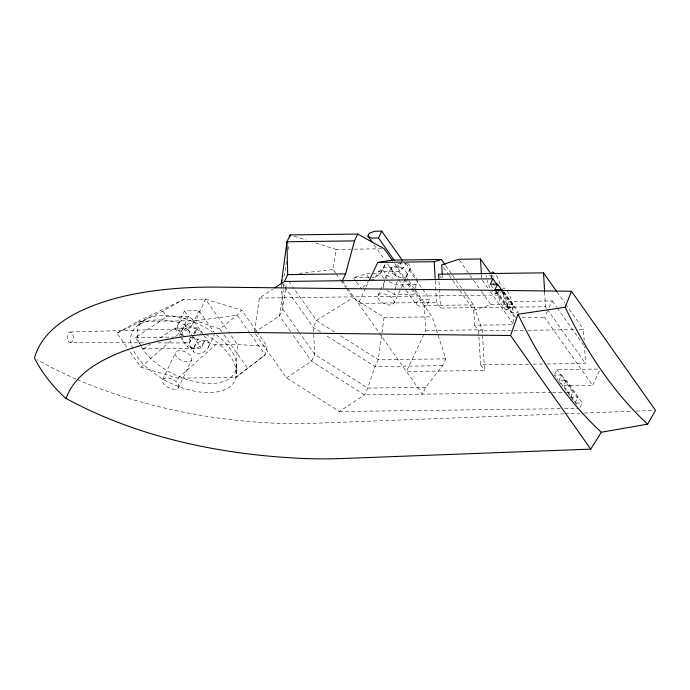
<?xml version="1.0" encoding="UTF-8"?>
<svg xmlns="http://www.w3.org/2000/svg" width="690" height="690" viewBox="0 0 690 690"><rect width="100%" height="100%" fill="white"/><g stroke="black" fill="none" stroke-linecap="round" stroke-linejoin="round"><path stroke-width="0.52" stroke-dasharray="3.45 2.59" d="M383.407 287.782L384.227 281.408M415.458 288.86L414.776 294.173L394.507 294.432L395.741 284.866L397.707 280.709M415.596 287.79L416.01 284.608L417.968 280.451M346.397 288.334L353.03 297.735L384.054 317.452L378.249 359.723L375.024 366.545L367.753 388.073L364.527 394.896L339.411 411.507L286.445 377.844L254.412 332.459L259.345 298.063L272.8 289.162M286.393 261.329L284.427 275.06L282.814 278.475M288.058 249.711L288.963 243.372M284.159 283.538L279.528 315.848L291.232 332.433M285.6 289.214L282.762 309.025L279.528 315.848L254.412 332.459M285.746 288.17L286.488 282.96M335.538 272.947L333.123 269.531L336.013 249.383L313.605 242.311M256.827 331.657L267.177 346.32L265.176 354.884L235.773 377.421L177.882 378.155L140.924 367.175L128.607 349.718M391.817 267.194L391.196 267.686L391.627 269.091A7.987 1.682 44.9 0 0 393.705 272.032L398.751 277.026M178.02 324.516L184.48 310.854L198.953 310.673L214.349 332.485M179.443 335.651L188.482 316.529L184.48 310.854M162.719 379.621L175.631 352.305M192.501 324.326L198.953 310.673M188.482 316.529L166.773 316.805L135.378 337.565L143.382 348.907L201.282 348.174L204.507 341.343A8.875 5.537 -35.2 0 1 194.045 348.269L187.456 346.992L192.614 336.065L184.609 324.723L190.509 323.524A8.875 5.537 -35.2 0 0 182.798 328.854A8.875 5.537 -35.2 0 0 182.298 335.564M193.907 333.33L196.486 327.871L174.777 328.147L156.837 340.015M194.891 333.417L196.503 330.001A8.875 5.537 -35.2 0 1 193.916 333.425M194.037 347.199L199.203 336.272M178.615 387.513A8.875 4.666 25.3 0 0 168.679 378.068A8.875 4.666 25.3 0 0 164.72 385.123A8.875 4.666 25.3 0 0 178.615 387.513L191.535 360.197A8.875 4.666 25.3 0 0 181.591 350.753A8.875 4.666 25.3 0 0 177.632 357.808A8.875 4.666 25.3 0 0 191.535 360.197M208.509 347.018L214.538 334.271M365.579 288.161L358.369 303.41L436.529 302.418L440.531 308.085L545.471 306.757L546.704 308.499M366.028 287.204L368.279 282.443M383.916 278.458L380.432 273.516L385.632 263.606L380.432 273.516L375.265 277.501L372.16 277.544M384.891 278.45L386.46 275.129L382.398 269.367M378.042 295.432L391.29 267.41M401.882 261.13L399.053 267.108L396.638 263.684M375.265 277.501L378.5 271.739L398.76 271.481L403.935 267.496L405.893 263.347L396.293 263.468M407.29 262.976A8.875 4.666 25.3 0 1 409.222 270.101L405.987 276.932L408.411 280.356M393.938 303.324A8.875 4.666 25.3 0 0 384.002 293.88A8.875 4.666 25.3 0 0 380.035 300.935A8.875 4.666 25.3 0 0 393.938 303.324L410.084 269.178M415.932 304.152L417.226 301.418L422.539 299.313L429.775 299.227L426.541 306.049L419.304 306.144L415.932 304.152L405.461 289.317M473.443 304.877L424.229 305.498L425.782 330.501L406.41 371.479L484.57 370.487L482.224 329.786L473.443 304.877L464.198 291.784M394.663 263.606L432.233 316.839L445.792 358.86L442.566 365.691L425.652 387.34L422.427 394.163L347.32 287.756M515.628 317.702L499.612 295.018L501.768 290.464M503.424 291.301L518.207 312.242L510.971 312.337L513.55 306.869L506.313 306.964L508.901 301.495L502.743 292.767M599.455 370.944L592.615 385.408L544.574 317.34L547.308 311.552M549.128 307.697L552.319 300.944L508.901 301.495M554.786 374.118L556.942 369.564L598.247 369.047M573.174 400.476L559.012 380.406L561.591 374.937L554.355 375.032L558.055 380.268M576.599 404.099L563.67 385.77L566.249 380.311L559.012 380.406M570.803 396.81L572.95 392.256L556.942 369.564M575.029 403.089L577.608 397.63L561.591 374.937M580.109 407.557L582.265 403.003L566.249 380.311M256.223 330.795L241.604 310.077L237.153 315.175L219.843 328.975L195.744 320.695L137.845 321.428L116.903 333.141L127.995 348.847M362.966 287.514L369.322 280.269M140.924 367.175L172.336 339.497M175.562 336.66L178.779 333.822L184.946 335.651M177.882 378.155L215.737 344.793L237.446 344.526L267.177 346.32M138.233 325.102L144.296 320.22M378.5 271.739L383.666 267.755L403.935 267.496M143.382 348.907L150.558 344.163M286.445 377.844L311.561 361.232L314.787 354.401L313.226 327.267L316.451 320.436L353.03 297.735M116.903 333.141L162.771 311.13L183.713 299.417L205.422 299.141L241.604 310.077M137.845 321.428L183.713 299.417M495.179 293.88L499.931 291.999A10.652 3.019 68.4 0 1 498.465 291.37M506.391 309.767L511.143 307.887M452.812 280.632L473.754 310.302L490.806 304.652L512.523 304.376L513.627 323.653M356.014 281.27L353.547 277.777L365.959 273.706L380.432 273.516M299.244 273.378L333.123 269.531M563.963 413.828L314.123 423.281A475.453 249.84 25.3 0 1 278.07 423.315C209.208 420.572 140.45 406.531 76.935 379.517M565.041 413.784L580.118 413.215M584.421 413.051L631.807 411.257M636.12 411.102L653.344 410.447M70.311 332.002L186.128 328.759M336.013 249.383L383.123 248.788M353.547 277.777L371.125 277.553M374.161 279.416L370.03 279.467L365.959 273.706M416.01 284.608L395.741 284.866L388.246 281.14M259.345 298.063L499.612 295.018M384.054 317.452L432.233 316.839M522.063 317.624L544.574 317.34M473.754 310.302L474.608 325.223L512.636 324.74M425.782 330.501L482.224 329.786M474.608 325.223L478.618 330.898L523.589 330.329M527.867 330.269L574.986 329.673M579.272 329.622L583.55 329.57L584.163 340.161M135.378 337.565L174.182 337.074M445.792 358.86L378.249 359.723L339.17 334.883M478.618 330.898L480.568 364.812L528.756 364.199M533.034 364.148L545.885 363.984M546.954 363.975L585.5 363.483L584.525 346.527M442.566 365.691L375.024 366.545L325.042 334.779M425.652 387.34L367.753 388.073L314.787 354.401L299.391 332.589M563.67 385.77L592.615 385.408M551.465 392.532L364.527 394.896L311.561 361.232L291.853 333.305M552.543 392.515L565.429 392.351M566.507 392.343L572.95 392.256M570.371 397.725L577.608 397.63M576.064 403.081L582.265 403.003M339.411 411.507L560.289 408.713M564.593 408.653L578.6 408.48M70.164 342.645A5.33 3.088 89.3 0 0 72.95 334.84A5.33 3.088 89.3 0 0 67.603 334.486A5.33 3.088 89.3 0 0 70.164 342.645L145.202 342.844M158.062 342.878L185.929 342.956M190.078 337.177L215.737 344.793M294.251 236.213L306.472 240.068M75.969 379.112L52.992 368.313L37.208 359.688M386.46 275.129L393.024 278.38M387.012 290.706L394.507 294.432M334.624 331.994L316.451 320.436L293.052 287.281M320.496 331.89L313.226 327.267L284.892 287.126M557.072 292.043L565.076 303.384M565.688 304.255L583.55 329.57M552.319 300.944L556.632 307.059M557.253 307.93L585.577 348.071M547.317 309.379L585.5 363.483M491.582 274.706L493.428 277.328M503.898 292.163L512.523 304.376M503.079 292.034L513.55 306.869M496.188 291.387L510.971 312.337M490.918 285.143L494.618 290.378M495.23 291.249L506.313 306.964M558.667 381.139L562.367 386.374M482.276 280.218L489.667 290.697M490.288 291.568L513.075 323.852M459.393 260.147L469.252 274.111M469.864 274.982L472.943 279.346M473.564 280.218L480.956 290.688M481.568 291.56L490.806 304.652M445.723 265.607L451.881 274.327M452.502 275.207L455.581 279.562M456.193 280.442L463.585 290.913M443.575 267.539L448.5 274.517M449.112 275.396L452.192 279.761M439.72 275.793L441.436 278.225M480.568 364.812L484.57 370.487M405.893 263.347L416.76 278.743M409.222 270.101L415.268 278.665M415.872 279.528L421.909 288.092M422.522 288.946L429.775 299.227M409.015 281.21L415.061 289.783M415.665 290.637L426.541 306.049M398.76 271.481L403.685 278.467M404.305 279.338L410.464 288.058M411.076 288.938L414.776 294.173M374.049 244.812L384.52 259.647M387.599 264.011L398.07 278.846M398.691 279.717L404.849 288.446M356.627 282.141L361.56 289.119M342.352 280.718L346.699 286.876M336.142 273.801L340.368 279.786M340.972 280.64L345.794 287.48M288.739 281.166L292.431 286.402M281.813 282.762L284.28 286.255M298.77 331.709L282.762 309.025L281.615 289.196M249.944 333.305L237.153 315.175L195.744 320.695L205.422 299.141L228.209 331.433M250.556 334.167L265.176 354.884L235.773 377.421L237.446 344.526L228.83 332.304M219.843 328.975L223.5 334.15M224.103 335.012L247.865 368.684M192.657 319.53A8.875 5.537 -35.2 0 1 184.014 330.993A8.875 5.537 -35.2 0 1 179.107 322.739A8.875 5.537 -35.2 0 1 192.657 319.53L203.127 334.365M203.748 335.237L208.673 342.214A8.875 5.537 -35.2 0 1 200.031 353.685A8.875 5.537 -35.2 0 1 195.123 345.431A8.875 5.537 -35.2 0 1 208.673 342.214M196.486 327.871L200.497 333.546M193.269 336.832L201.282 348.174M177.865 329.311L181.867 334.986M189.871 346.328L193.873 352.004M162.771 311.13L166.773 316.805M174.777 328.147L178.779 333.822M180.012 336.461L187.456 346.992M544.617 291.922L545.471 306.757M481.413 275.069L481.663 279.346M442.342 275.577L442.463 277.708M439.004 281.589L439.375 287.946M439.435 289.007L440.531 308.085M435.295 280.994L436.529 302.418M281.373 285.022L281.555 288.153M236.429 365.967L236.506 373.894M502.277 292.526A10.652 3.019 68.4 0 1 507.521 307.223A10.652 3.019 68.4 0 1 502.268 305.791A10.652 3.019 68.4 0 1 497.947 291.344M496.308 291.62A10.652 3.019 68.4 0 1 491.91 291.206M490.038 288.041A10.652 3.019 68.4 0 1 487.209 280.416M486.683 277.113A10.652 3.019 68.4 0 1 486.735 275.457M489.831 275.12A10.652 3.019 68.4 0 1 492.013 278.113M507.029 290.645A10.652 3.019 68.4 0 1 512.247 304.73A10.652 3.019 68.4 0 1 507.866 305.204A10.652 3.019 68.4 0 1 502.639 291.12M502.846 288.851A10.652 3.019 68.4 0 1 505.218 288.593M494.782 286.16A10.652 3.019 68.4 0 1 493.134 282.374M491.763 277.647A10.652 3.019 68.4 0 1 491.435 275.232M496.283 275.457A10.652 3.019 68.4 0 1 500.517 285.539M192.277 348.062A8.875 5.537 -35.2 0 1 194.433 336.677M216.263 334.736A53.268 27.988 25.3 0 1 217.548 382.924A53.268 27.988 25.3 0 1 141.114 346.415M139.742 343.767A53.268 27.988 25.3 0 1 155.785 315.977A53.268 27.988 25.3 0 1 212.408 331.933M205.637 334.219A56.822 29.86 25.3 0 1 214.763 392.205A56.822 29.86 25.3 0 1 131.022 343.111A56.822 29.86 25.3 0 1 203.826 333.158M190.095 337.056A7.098 4.114 89.3 0 1 186.472 342.93A7.098 4.114 89.3 0 1 182.195 338.316M181.918 335.582A7.098 4.114 89.3 0 1 185.593 328.785A7.098 4.114 89.3 0 1 190.026 334.288M392.946 273.62A8.875 4.666 25.3 0 0 406.85 276.009A8.875 4.666 25.3 0 0 396.914 266.564A8.875 4.666 25.3 0 0 392.946 273.62"/><path stroke-width="1.03" d="M281.322 283.978L286.945 241.75L290.171 234.928L357.722 234.065L384.192 248.771L392.205 260.121L441.41 259.492L445.11 264.727M289.869 237.041L290.171 234.928M342.352 280.718L345.587 273.887L354.496 240.896L357.722 234.065M590.761 449.13L510.583 335.53L518.052 314.235L565.188 307.248L571.432 291.24L218.049 287.135A475.453 249.84 25.3 0 0 182.583 288.006C146.711 290.499 110.262 296.398 77.729 312.406C58.823 322.006 40.098 336.729 34.5 358.145A355.126 221.335 -35.2 0 0 66.042 398.475C139.346 438.271 223.284 455.167 306.058 458.6A513.662 269.911 25.3 0 0 342.093 458.531L590.761 449.13L601.344 432.242L647.668 424.126L655.5 410.369L571.432 291.24M66.042 398.475C74.322 375.162 97.514 361.776 119.18 352.832C150.524 340.506 184.221 335.513 217.678 333.382A513.662 269.911 25.3 0 1 253.17 332.537L510.583 335.53M281.201 281.891L282.003 280.183M274.594 287.971L284.461 281.451L287.687 274.62L286.945 241.75L354.496 240.896M372.203 242.19L367.891 236.084L369.185 233.349L374.498 231.245L381.734 231.159L402.287 260.277M394.223 260.251L378.5 237.981L381.734 231.159M369.176 280.537L377.74 262.433L392.205 260.121M284.461 281.451L492.884 278.812L490.305 284.271L497.542 284.177L502.467 291.163M497.542 284.177L494.954 289.645L502.191 289.55M377.74 262.433L434.183 261.717L441.41 259.492M378.5 237.981L371.263 238.076L367.891 236.084M490.961 273.835L480.49 259L458.781 259.276L441.721 264.917L442.273 274.517M287.687 274.62L345.587 273.887M556.451 291.171L543.513 272.843L438.581 274.172L438.883 279.467M492.884 278.812L497.197 284.918M543.513 272.843L544.617 291.922M480.49 259L481.353 273.99M434.183 261.717L435.235 279.924M491.642 272.964A10.652 3.019 68.4 0 1 494.014 272.705M601.344 432.242A461.869 267.504 89.3 0 1 518.052 314.235M647.668 424.126A458.134 265.339 89.3 0 1 565.188 307.248"/></g></svg>
